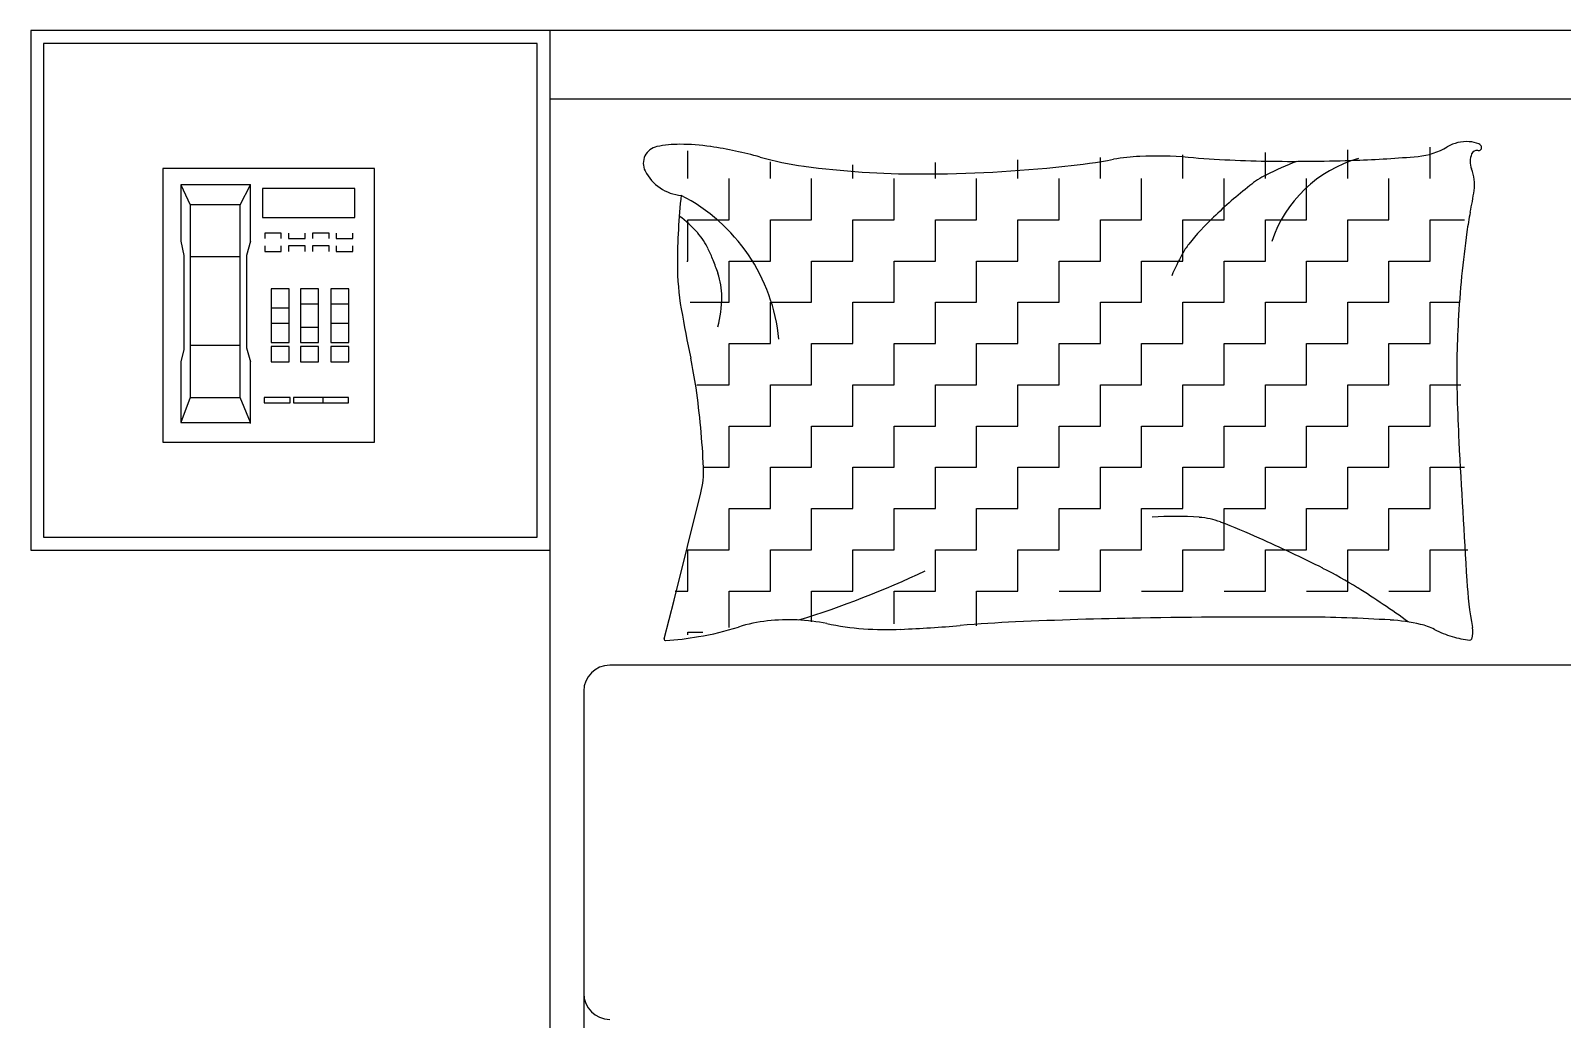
# Model space of a CAD drawing. Header units: inches. Extents: x 11.4 to 53.9, y 13.7 to 38.5.
# Drawn here: x 16.953 to 18.132, y 32.753 to 33.514 of the extents above; entities that cross this region are included whole.
import ezdxf

# ---------------------------------------------------------------- set-up
doc = ezdxf.new("R2010")
doc.units = ezdxf.units.IN
doc.header["$MEASUREMENT"] = 0
for name, color, linetype in [('02', 2, 'Continuous'), ('1', 1, 'Continuous'), ('4', 4, 'Continuous')]:
    doc.layers.add(name, color=color, linetype=linetype)

msp = doc.modelspace()

# ---------------------------------------------------------------- linework, layer by layer
at = {"layer": '02'}
for p, q in [((17.4592, 33.4002), (17.4592, 33.4217)), ((17.9037, 33.4002), (17.9037, 33.4203)), ((17.9672, 33.4002), (17.9672, 33.4223)), ((18.0307, 33.4002), (18.0307, 33.4243)), ((17.5227, 33.4002), (17.5227, 33.4132)), ((17.5862, 33.4002), (17.5862, 33.4108)), ((17.6497, 33.4002), (17.6497, 33.4127)), ((17.7132, 33.4002), (17.7132, 33.4146)), ((17.7767, 33.4002), (17.7767, 33.4165)), ((17.8402, 33.4002), (17.8402, 33.4184)), ((17.4909, 33.3685), (17.4909, 33.4002)), ((17.5544, 33.3685), (17.5544, 33.4002)), ((17.6179, 33.3685), (17.6179, 33.4002)), ((17.6814, 33.3685), (17.6814, 33.4002)), ((17.7449, 33.3685), (17.7449, 33.4002)), ((17.8084, 33.3685), (17.8084, 33.4002)), ((17.8719, 33.3685), (17.8719, 33.4002)), ((17.9354, 33.3685), (17.9354, 33.4002)), ((17.9989, 33.3685), (17.9989, 33.4002)), ((17.4592, 33.3367), (17.4592, 33.3685)), ((17.4592, 33.3685), (17.4909, 33.3685)), ((17.5227, 33.3367), (17.5227, 33.3685)), ((17.5227, 33.3685), (17.5544, 33.3685)), ((17.5862, 33.3367), (17.5862, 33.3685)), ((17.5862, 33.3685), (17.6179, 33.3685)), ((17.6497, 33.3367), (17.6497, 33.3685)), ((17.6497, 33.3685), (17.6814, 33.3685)), ((17.7132, 33.3367), (17.7132, 33.3685)), ((17.7132, 33.3685), (17.7449, 33.3685)), ((17.7767, 33.3367), (17.7767, 33.3685)), ((17.7767, 33.3685), (17.8084, 33.3685)), ((17.8402, 33.3367), (17.8402, 33.3685)), ((17.8402, 33.3685), (17.8719, 33.3685)), ((17.9037, 33.3367), (17.9037, 33.3685)), ((17.9037, 33.3685), (17.9354, 33.3685)), ((17.9672, 33.3367), (17.9672, 33.3685)), ((17.9672, 33.3685), (17.9989, 33.3685)), ((18.0307, 33.3367), (18.0307, 33.3685)), ((18.0307, 33.3685), (18.057, 33.3685)), ((17.4583, 33.3367), (17.4592, 33.3367)), ((17.4909, 33.305), (17.4909, 33.3367)), ((17.4909, 33.3367), (17.5227, 33.3367)), ((17.5544, 33.305), (17.5544, 33.3367)), ((17.5544, 33.3367), (17.5862, 33.3367)), ((17.6179, 33.305), (17.6179, 33.3367)), ((17.6179, 33.3367), (17.6497, 33.3367)), ((17.6814, 33.305), (17.6814, 33.3367)), ((17.6814, 33.3367), (17.7132, 33.3367)), ((17.7449, 33.305), (17.7449, 33.3367)), ((17.7449, 33.3367), (17.7767, 33.3367)), ((17.8084, 33.305), (17.8084, 33.3367)), ((17.8084, 33.3367), (17.8402, 33.3367)), ((17.8719, 33.305), (17.8719, 33.3367)), ((17.8719, 33.3367), (17.9037, 33.3367)), ((17.9354, 33.305), (17.9354, 33.3367)), ((17.9354, 33.3367), (17.9672, 33.3367)), ((17.9989, 33.305), (17.9989, 33.3367)), ((17.9989, 33.3367), (18.0307, 33.3367)), ((17.4608, 33.305), (17.4909, 33.305)), ((17.5227, 33.2732), (17.5227, 33.305)), ((17.5227, 33.305), (17.5544, 33.305)), ((17.5862, 33.2732), (17.5862, 33.305)), ((17.5862, 33.305), (17.6179, 33.305)), ((17.6497, 33.2732), (17.6497, 33.305)), ((17.6497, 33.305), (17.6814, 33.305)), ((17.7132, 33.2732), (17.7132, 33.305)), ((17.7132, 33.305), (17.7449, 33.305)), ((17.7767, 33.2732), (17.7767, 33.305)), ((17.7767, 33.305), (17.8084, 33.305)), ((17.8402, 33.2732), (17.8402, 33.305)), ((17.8402, 33.305), (17.8719, 33.305)), ((17.9037, 33.2732), (17.9037, 33.305)), ((17.9037, 33.305), (17.9354, 33.305)), ((17.9672, 33.2732), (17.9672, 33.305)), ((17.9672, 33.305), (17.9989, 33.305)), ((18.0307, 33.2732), (18.0307, 33.305)), ((18.0307, 33.305), (18.0531, 33.305)), ((17.4909, 33.2732), (17.5227, 33.2732)), ((17.4909, 33.2415), (17.4909, 33.2732)), ((17.5544, 33.2415), (17.5544, 33.2732)), ((17.5544, 33.2732), (17.5862, 33.2732)), ((17.6179, 33.2415), (17.6179, 33.2732)), ((17.6179, 33.2732), (17.6497, 33.2732)), ((17.6814, 33.2415), (17.6814, 33.2732)), ((17.6814, 33.2732), (17.7132, 33.2732)), ((17.7449, 33.2415), (17.7449, 33.2732)), ((17.7449, 33.2732), (17.7767, 33.2732)), ((17.8084, 33.2415), (17.8084, 33.2732)), ((17.8084, 33.2732), (17.8402, 33.2732)), ((17.8719, 33.2415), (17.8719, 33.2732)), ((17.8719, 33.2732), (17.9037, 33.2732)), ((17.9354, 33.2415), (17.9354, 33.2732)), ((17.9354, 33.2732), (17.9672, 33.2732)), ((17.9989, 33.2415), (17.9989, 33.2732)), ((17.9989, 33.2732), (18.0307, 33.2732)), ((17.466, 33.2415), (17.4909, 33.2415)), ((17.5227, 33.2097), (17.5227, 33.2415)), ((17.5227, 33.2415), (17.5544, 33.2415)), ((17.5862, 33.2097), (17.5862, 33.2415)), ((17.5862, 33.2415), (17.6179, 33.2415)), ((17.6497, 33.2097), (17.6497, 33.2415)), ((17.6497, 33.2415), (17.6814, 33.2415)), ((17.7132, 33.2097), (17.7132, 33.2415)), ((17.7132, 33.2415), (17.7449, 33.2415)), ((17.7767, 33.2097), (17.7767, 33.2415)), ((17.7767, 33.2415), (17.8084, 33.2415)), ((17.8402, 33.2097), (17.8402, 33.2415)), ((17.8402, 33.2415), (17.8719, 33.2415)), ((17.9037, 33.2097), (17.9037, 33.2415)), ((17.9037, 33.2415), (17.9354, 33.2415)), ((17.9672, 33.2097), (17.9672, 33.2415)), ((17.9672, 33.2415), (17.9989, 33.2415)), ((18.0307, 33.2097), (18.0307, 33.2415)), ((18.0307, 33.2415), (18.0543, 33.2415)), ((17.4909, 33.2097), (17.5227, 33.2097)), ((17.4909, 33.178), (17.4909, 33.2097)), ((17.5544, 33.178), (17.5544, 33.2097)), ((17.5544, 33.2097), (17.5862, 33.2097)), ((17.6179, 33.178), (17.6179, 33.2097)), ((17.6179, 33.2097), (17.6497, 33.2097)), ((17.6814, 33.178), (17.6814, 33.2097)), ((17.6814, 33.2097), (17.7132, 33.2097)), ((17.7449, 33.178), (17.7449, 33.2097)), ((17.7449, 33.2097), (17.7767, 33.2097)), ((17.8084, 33.178), (17.8084, 33.2097)), ((17.8084, 33.2097), (17.8402, 33.2097)), ((17.8719, 33.178), (17.8719, 33.2097)), ((17.8719, 33.2097), (17.9037, 33.2097)), ((17.9354, 33.178), (17.9354, 33.2097)), ((17.9354, 33.2097), (17.9672, 33.2097)), ((17.9989, 33.178), (17.9989, 33.2097)), ((17.9989, 33.2097), (18.0307, 33.2097)), ((17.4711, 33.178), (17.4909, 33.178)), ((17.5227, 33.1462), (17.5227, 33.178)), ((17.5227, 33.178), (17.5544, 33.178)), ((17.5862, 33.1462), (17.5862, 33.178)), ((17.5862, 33.178), (17.6179, 33.178)), ((17.6497, 33.1462), (17.6497, 33.178)), ((17.6497, 33.178), (17.6814, 33.178)), ((17.7132, 33.1462), (17.7132, 33.178)), ((17.7132, 33.178), (17.7449, 33.178)), ((17.7767, 33.1462), (17.7767, 33.178)), ((17.7767, 33.178), (17.8084, 33.178)), ((17.8402, 33.1462), (17.8402, 33.178)), ((17.8402, 33.178), (17.8719, 33.178)), ((17.9037, 33.1462), (17.9037, 33.178)), ((17.9037, 33.178), (17.9354, 33.178)), ((17.9672, 33.1462), (17.9672, 33.178)), ((17.9672, 33.178), (17.9989, 33.178)), ((18.0307, 33.1462), (18.0307, 33.178)), ((18.0307, 33.178), (18.057, 33.178)), ((17.4909, 33.1462), (17.5227, 33.1462)), ((17.4909, 33.1145), (17.4909, 33.1462)), ((17.5544, 33.1145), (17.5544, 33.1462)), ((17.5544, 33.1462), (17.5862, 33.1462)), ((17.6179, 33.1145), (17.6179, 33.1462)), ((17.6179, 33.1462), (17.6497, 33.1462)), ((17.6814, 33.1145), (17.6814, 33.1462)), ((17.6814, 33.1462), (17.7132, 33.1462)), ((17.7449, 33.1145), (17.7449, 33.1462)), ((17.7449, 33.1462), (17.7767, 33.1462)), ((17.8084, 33.1145), (17.8084, 33.1462)), ((17.8084, 33.1462), (17.8402, 33.1462)), ((17.8719, 33.1145), (17.8719, 33.1462)), ((17.8719, 33.1462), (17.9037, 33.1462)), ((17.9354, 33.1145), (17.9354, 33.1462)), ((17.9354, 33.1462), (17.9672, 33.1462)), ((17.9989, 33.1145), (17.9989, 33.1462)), ((17.9989, 33.1462), (18.0307, 33.1462)), ((17.4592, 33.0827), (17.4592, 33.1145)), ((17.4592, 33.1145), (17.4909, 33.1145)), ((17.5227, 33.0827), (17.5227, 33.1145)), ((17.5227, 33.1145), (17.5544, 33.1145)), ((17.5862, 33.0827), (17.5862, 33.1145)), ((17.5862, 33.1145), (17.6179, 33.1145)), ((17.6497, 33.0827), (17.6497, 33.1145)), ((17.6497, 33.1145), (17.6814, 33.1145)), ((17.7132, 33.0827), (17.7132, 33.1145)), ((17.7132, 33.1145), (17.7449, 33.1145)), ((17.7767, 33.0827), (17.7767, 33.1145)), ((17.7767, 33.1145), (17.8084, 33.1145)), ((17.8402, 33.0827), (17.8402, 33.1145)), ((17.8402, 33.1145), (17.8719, 33.1145)), ((17.9037, 33.0827), (17.9037, 33.1145)), ((17.9037, 33.1145), (17.9354, 33.1145)), ((17.9672, 33.0827), (17.9672, 33.1145)), ((17.9672, 33.1145), (17.9989, 33.1145)), ((18.0307, 33.0827), (18.0307, 33.1145)), ((18.0307, 33.1145), (18.0597, 33.1145)), ((17.4494, 33.0827), (17.4592, 33.0827)), ((17.4909, 33.0827), (17.5227, 33.0827)), ((17.4909, 33.0546), (17.4909, 33.0827)), ((17.5544, 33.0589), (17.5544, 33.0827)), ((17.5544, 33.0827), (17.5862, 33.0827)), ((17.6179, 33.0574), (17.6179, 33.0827)), ((17.6179, 33.0827), (17.6497, 33.0827)), ((17.6814, 33.0559), (17.6814, 33.0827)), ((17.6814, 33.0827), (17.7132, 33.0827)), ((17.7449, 33.0827), (17.7767, 33.0827)), ((17.8084, 33.0827), (17.8402, 33.0827)), ((17.8719, 33.0827), (17.9037, 33.0827)), ((17.9354, 33.0827), (17.9672, 33.0827)), ((17.9989, 33.0827), (18.0307, 33.0827)), ((17.4592, 33.049), (17.4592, 33.051)), ((17.4592, 33.051), (17.4706, 33.051))]:
    msp.add_line(p, q, dxfattribs=at)
at = {"layer": '1'}
for p, q in [((16.9632, 33.5041), (16.9632, 33.1241)), ((17.3432, 33.5041), (16.9632, 33.5041)), ((17.3432, 33.1241), (17.3432, 33.5041)), ((17.2178, 33.4081), (17.0549, 33.4081)), ((17.0549, 33.4081), (17.0549, 33.1973)), ((17.2178, 33.1973), (17.2178, 33.4081)), ((17.0688, 33.3955), (17.0688, 33.3521)), ((17.1224, 33.3955), (17.0688, 33.3955)), ((17.0688, 33.3955), (17.0761, 33.38)), ((17.1145, 33.38), (17.1224, 33.3955)), ((17.1224, 33.3521), (17.1224, 33.3958)), ((17.2027, 33.3927), (17.1317, 33.3927)), ((17.1317, 33.3927), (17.1317, 33.3702)), ((17.2027, 33.3702), (17.2027, 33.3927)), ((17.0761, 33.38), (17.0761, 33.2317)), ((17.1145, 33.38), (17.0761, 33.38)), ((17.1145, 33.2317), (17.1145, 33.38)), ((17.1317, 33.3702), (17.2027, 33.3702)), ((17.0688, 33.3521), (17.0712, 33.3409)), ((17.1224, 33.3521), (17.1193, 33.3409)), ((17.1334, 33.3583), (17.1334, 33.354)), ((17.1461, 33.3583), (17.1334, 33.3583)), ((17.1334, 33.3484), (17.1334, 33.3441)), ((17.1461, 33.354), (17.1461, 33.3583)), ((17.1461, 33.3441), (17.1461, 33.3484)), ((17.1518, 33.3583), (17.1518, 33.354)), ((17.1518, 33.354), (17.1645, 33.354)), ((17.1518, 33.3484), (17.1518, 33.3441)), ((17.1645, 33.3484), (17.1518, 33.3484)), ((17.1645, 33.354), (17.1645, 33.3583)), ((17.1645, 33.3441), (17.1645, 33.3484)), ((17.1701, 33.3583), (17.1701, 33.354)), ((17.1829, 33.3583), (17.1701, 33.3583)), ((17.1701, 33.3484), (17.1701, 33.3441)), ((17.1829, 33.3484), (17.1701, 33.3484)), ((17.1829, 33.354), (17.1829, 33.3583)), ((17.1829, 33.3441), (17.1829, 33.3484)), ((17.1885, 33.3583), (17.1885, 33.354)), ((17.1885, 33.354), (17.2012, 33.354)), ((17.1885, 33.3484), (17.1885, 33.3441)), ((17.2012, 33.354), (17.2012, 33.3583)), ((17.2012, 33.3441), (17.2012, 33.3484)), ((17.0712, 33.3409), (17.0712, 33.2687)), ((17.1145, 33.34), (17.0761, 33.34)), ((17.1193, 33.3409), (17.1193, 33.2699)), ((17.1334, 33.3441), (17.1461, 33.3441)), ((17.1885, 33.3441), (17.2012, 33.3441)), ((17.1521, 33.3154), (17.1383, 33.3154)), ((17.1383, 33.3154), (17.1383, 33.2741)), ((17.1521, 33.2741), (17.1521, 33.3154)), ((17.1747, 33.3154), (17.1609, 33.3154)), ((17.1609, 33.3154), (17.1609, 33.2741)), ((17.1747, 33.2741), (17.1747, 33.3154)), ((17.1981, 33.3154), (17.1843, 33.3154)), ((17.1843, 33.3154), (17.1843, 33.2741)), ((17.1981, 33.2741), (17.1981, 33.3154)), ((17.1521, 33.3005), (17.1383, 33.3005)), ((17.1609, 33.3037), (17.1747, 33.3037)), ((17.1843, 33.3037), (17.1981, 33.3037)), ((17.1383, 33.2889), (17.1521, 33.2889)), ((17.1843, 33.2889), (17.1981, 33.2889)), ((17.1747, 33.2857), (17.1609, 33.2857)), ((17.0712, 33.2687), (17.0688, 33.2591)), ((17.0761, 33.2721), (17.1145, 33.2721)), ((17.1193, 33.2699), (17.1224, 33.2591)), ((17.1383, 33.2741), (17.1521, 33.2741)), ((17.1383, 33.2709), (17.1383, 33.2592)), ((17.1521, 33.2709), (17.1383, 33.2709)), ((17.1521, 33.2592), (17.1521, 33.2709)), ((17.1609, 33.2741), (17.1747, 33.2741)), ((17.1609, 33.2709), (17.1609, 33.2592)), ((17.1747, 33.2709), (17.1609, 33.2709)), ((17.1747, 33.2592), (17.1747, 33.2709)), ((17.1843, 33.2741), (17.1981, 33.2741)), ((17.1981, 33.2709), (17.1843, 33.2709)), ((17.1843, 33.2709), (17.1843, 33.2592)), ((17.1981, 33.2592), (17.1981, 33.2709)), ((17.0688, 33.2591), (17.0688, 33.2124)), ((17.1224, 33.2118), (17.1224, 33.2591)), ((17.1383, 33.2592), (17.1521, 33.2592)), ((17.1609, 33.2592), (17.1747, 33.2592)), ((17.1843, 33.2592), (17.1981, 33.2592)), ((17.0761, 33.2317), (17.0688, 33.2124)), ((17.0761, 33.2317), (17.1145, 33.2317)), ((17.1224, 33.2124), (17.1145, 33.2317)), ((17.133, 33.2317), (17.133, 33.2277)), ((17.1529, 33.2317), (17.133, 33.2317)), ((17.1529, 33.2277), (17.1529, 33.2317)), ((17.1556, 33.2317), (17.1556, 33.2277)), ((17.198, 33.2317), (17.1556, 33.2317)), ((17.1781, 33.2317), (17.1781, 33.2277)), ((17.198, 33.2277), (17.198, 33.2317)), ((17.133, 33.2277), (17.1529, 33.2277)), ((17.1556, 33.2277), (17.198, 33.2277)), ((17.0688, 33.2124), (17.1224, 33.2124)), ((17.0549, 33.1973), (17.2178, 33.1973)), ((17.4485, 33.0758), (17.4692, 33.1584)), ((16.9632, 33.1241), (17.3432, 33.1241)), ((17.441, 33.0458), (17.4485, 33.0758)), ((18.2067, 33.0256), (17.399, 33.0256)), ((17.379, 33.0056), (17.379, 31.5266))]:
    msp.add_line(p, q, dxfattribs=at)
for centre, radius, start, end in [((17.4379, 33.412), 0.0131, 101.2724, 206.5805), ((17.453, 33.3362), 0.0904, 90, 101.2724), ((17.453, 33.2655), 0.1611, 81.5628, 90), ((17.432, 33.1234), 0.3048, 74.256, 81.5628), ((18.0163, 33.471), 0.0539, 275.2592, 300.6513), ((18.0585, 33.3998), 0.0289, 85.6975, 120.6513), ((18.0588, 33.4036), 0.0251, 68.2117, 85.6975), ((18.077, 33.4134), 0.0156, 158.0096, 201.421), ((18.0665, 33.4176), 0.00428, 78.1069, 158.0096), ((18.0679, 33.4241), 0.00232, 258.1069, 19.564), ((18.0669, 33.4237), 0.00342, 19.564, 68.2117), ((17.5804, 33.6499), 0.2422, 254.256, 262.4531), ((17.6382, 34.0865), 0.6827, 262.4531, 270), ((17.6382, 34.4528), 1.049, 270, 276.0867), ((17.6933, 33.936), 0.5293, 276.0867, 280.1899), ((17.8139, 33.2651), 0.1524, 92.5386, 100.1899), ((17.82, 33.1279), 0.2897, 85.1982, 92.5386), ((17.9174, 34.2868), 0.8732, 265.1982, 269.4243), ((18.0113, 33.1948), 0.234, 110.8603, 117.2396), ((18.0027, 33.3203), 0.0992, 105.9352, 161.5603), ((17.9236, 34.9078), 1.4943, 269.4243, 271.9079), ((17.946, 34.2347), 0.8208, 271.9079, 275.2592), ((18.032, 33.3957), 0.0328, 351.8665, 21.421), ((17.4568, 33.4214), 0.0342, 206.5805, 265.5998), ((18.1349, 33.0879), 0.3916, 128.3886, 133.8115), ((17.9394, 33.3347), 0.0768, 117.2396, 128.3886), ((17.9429, 33.3342), 0.4918, 173.7676, 180), ((17.39, 33.2629), 0.1399, 5.6311, 62.7964), ((17.8209, 33.4259), 0.246, 347.8905, 351.8665), ((17.3993, 33.2989), 0.0899, 41.4429, 53.7359), ((18.2554, 33.3327), 0.1983, 167.8905, 172.3191), ((18.0197, 33.208), 0.2252, 133.8115, 140.9651), ((17.4273, 33.3235), 0.0526, 25.3551, 41.4429), ((17.8831, 33.3187), 0.0493, 140.9651, 151.6832), ((18.9637, 33.2371), 0.9131, 172.3191, 176.6313), ((17.3383, 33.2813), 0.1511, 21.8149, 25.3551), ((17.2877, 33.2611), 0.2056, 18.7799, 21.8149), ((18.0159, 33.2472), 0.2002, 151.6832, 156.9972), ((17.6551, 33.3342), 0.204, 180, 189.6844), ((17.4291, 33.3092), 0.0562, 0, 18.7799), ((17.3938, 33.3092), 0.0915, 345.3149, 0), ((18.3235, 33.4483), 0.882, 189.6844, 192.1984), ((18.7298, 33.2509), 0.6787, 176.6313, 181.6331), ((17.1514, 33.1949), 0.3171, 8.0051, 12.1984), ((16.8131, 33.1473), 0.6588, 2.6649, 8.0051), ((19.416, 33.2705), 1.3652, 181.6331, 183.055), ((31.6689, 33.9244), 13.6356, 183.05496, 183.50486), ((17.4035, 33.1748), 0.0677, 345.9548, 2.6649), ((17.8335, 32.8681), 0.2721, 85.9172, 93.5552), ((17.8487, 33.0816), 0.058, 69.3257, 85.9172), ((17.6903, 32.6618), 0.5066, 65.6735, 69.3257), ((17.309, 31.8184), 1.4323, 63.5015, 65.6735), ((17.8085, 32.8204), 0.3126, 57.865, 63.5015), ((17.3261, 33.7661), 0.7387, 287.1982, 295.3111), ((18.3794, 33.1105), 0.3212, 183.5049, 189.9984), ((17.5873, 32.4682), 0.7286, 54.1737, 57.865), ((17.4295, 33.2742), 0.2297, 279.4841, 287.3864), ((17.5339, 32.9408), 0.1197, 96.4341, 107.3864), ((17.5368, 32.9147), 0.1459, 78.4414, 96.4341), ((17.6121, 33.2831), 0.2301, 258.4414, 272.7491), ((17.5558, 34.4564), 1.4048, 272.7491, 274.6176), ((17.7668, 31.8437), 1.2165, 92.6096, 94.6176), ((17.8645, 29.7002), 3.3622, 90.9704, 92.6096), ((17.9044, 27.3442), 5.7185, 89.7135, 90.9704), ((17.9272, 31.8987), 1.164, 86.426, 89.7135), ((17.9907, 32.9148), 0.1459, 77.131, 86.426), ((18.0131, 33.0129), 0.0453, 62.7159, 77.131), ((18.069, 33.1213), 0.0767, 242.7159, 253.7788), ((18.0441, 33.0513), 0.0193, 343.3022, 9.9984), ((17.4419, 33.0456), 0.000917, 165.9551, 274.0829), ((17.4227, 33.3147), 0.2708, 274.0829, 279.4841), ((18.072, 33.1317), 0.0875, 253.7788, 262.8796), ((18.0613, 33.0462), 0.00132, 262.8796, 343.3022), ((17.399, 33.0056), 0.02, 90, 180), ((17.399, 32.773), 0.02, 180, 270)]:
    msp.add_arc(centre, radius, start, end, dxfattribs=at)
at = {"layer": '4'}
for p, q in [((16.9532, 33.5141), (16.9532, 33.1141)), ((19.2532, 33.5141), (16.9532, 33.5141)), ((17.3532, 31.5141), (17.3532, 33.5141)), ((17.3532, 33.4617), (18.8532, 33.4617)), ((16.9532, 33.1141), (17.3532, 33.1141))]:
    msp.add_line(p, q, dxfattribs=at)

doc.saveas('drawing.dxf')
